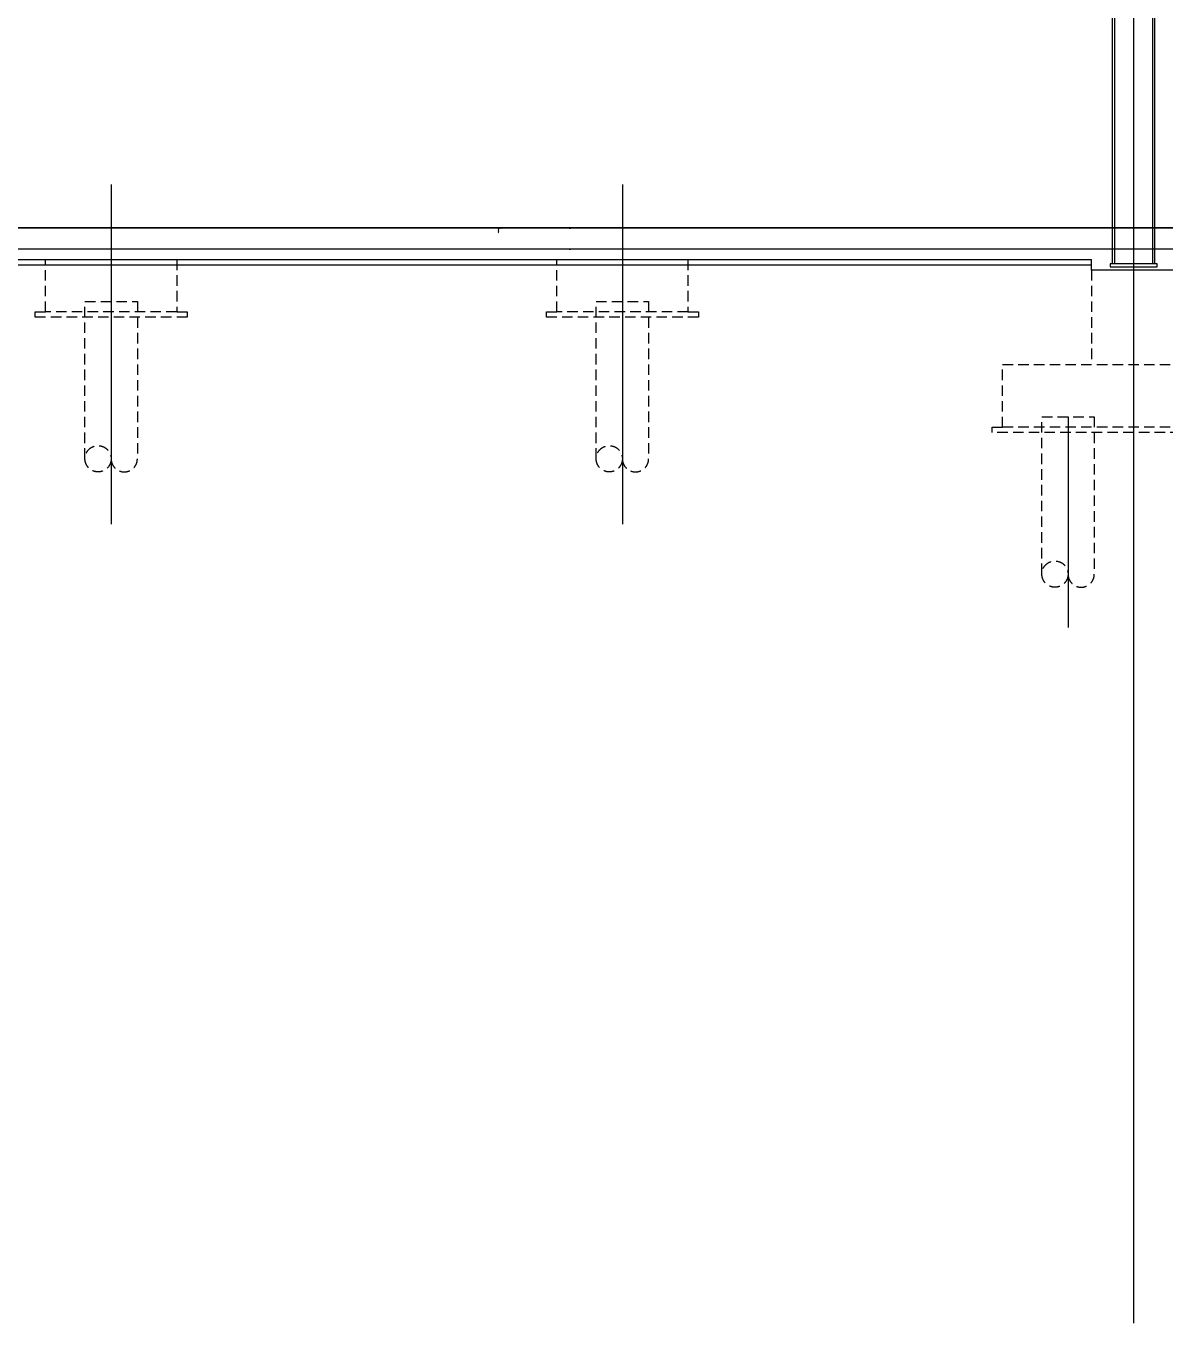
# Model space of a CAD drawing. Header units: millimetres. Extents: x 5349504 to 6791112, y -2212455 to -2153443.
# Drawn here: x 6329481 to 6340344, y -2208365 to -2195997 of the extents above; entities that cross this region are included whole.
import ezdxf

# ---------------------------------------------------------------- set-up
doc = ezdxf.new("R2010")
doc.units = ezdxf.units.MM
doc.header["$LTSCALE"] = 400
doc.linetypes.add('CEN', pattern=[62, 60, -1, 0, -1])
doc.linetypes.add('HIDDEN', pattern=[0.375, 0.25, -0.125])
doc.layers.get('DEFPOINTS').update_dxf_attribs({"color": 140})
for name, color, linetype in [('5ELEV', 5, 'Continuous'), ('CEN', 1, 'CEN'), ('CONC', 2, 'Continuous'), ('EQUIP', 8, 'Continuous'), ('GRND', 8, 'Continuous'), ('HID_UG', 5, 'HIDDEN')]:
    doc.layers.add(name, color=color, linetype=linetype)

# ---------------------------------------------------------------- blocks, each defined once
blk = doc.blocks.new('BL-EQ-SECT_1_20230313')
at = {"layer": 'EQUIP'}
h = blk.add_hatch(dxfattribs=at)
h.set_pattern_fill('ANSI31', color=256, scale=2, angle=7e-15)
edge = h.paths.add_edge_path()
edge.add_ellipse((35790, 3252), major_axis=(4.5, 0), ratio=1, start_angle=180, end_angle=270)
edge.add_line((35790, 3247), (35824, 3247))
edge.add_ellipse((35824, 3241), major_axis=(-6, 0), ratio=1, start_angle=180, end_angle=270, ccw=False)
edge.add_line((35830, 3241), (35830, 3208))
edge.add_ellipse((35834, 3208), major_axis=(4.5, 0), ratio=1, start_angle=180, end_angle=270)
edge.add_line((35834, 3203), (35836, 3203))
edge.add_line((35836, 3203), (35836, 3253))
edge.add_line((35836, 3253), (35786, 3253))
edge.add_line((35786, 3253), (35786, 3252))
edge = h.paths.add_edge_path()
edge.add_arc((35834, 3208), 4.5, 180, 270)
edge = h.paths.add_edge_path()
edge.add_line((35824, 3247), (35790, 3247))
edge = h.paths.add_edge_path()
edge.add_line((35786, 3252), (35786, 3253))
edge = h.paths.add_edge_path()
edge.add_arc((35790, 3252), 4.5, 180, 270)
edge = h.paths.add_edge_path()
edge.add_line((35836, 3253), (35786, 3253))
edge = h.paths.add_edge_path()
edge.add_arc((35824, 3241), 6, 0, 90)
edge = h.paths.add_edge_path()
edge.add_line((35836, 3203), (35836, 3253))
edge = h.paths.add_edge_path()
edge.add_line((35830, 3208), (35830, 3241))
at = {"layer": 'DEFPOINTS'}
blk.add_line((276, 3253), (107776, 3253), dxfattribs=at)
blk = doc.blocks.new('PHC500 EL')
at = {"layer": 'DEFPOINTS'}
blk.add_line((0, 100), (0, -1909), dxfattribs=at)
at = {"layer": 'HID_UG'}
blk.add_lwpolyline([(-250, -1400), (-250, 100), (250, 100), (250, -1400)], dxfattribs=at)
blk.add_circle((-125, -1400), 125, dxfattribs=at)
blk.add_arc((125, -1400), 125, 180, 0, dxfattribs=at)

msp = doc.modelspace()

# ---------------------------------------------------------------- linework, layer by layer
at = {"layer": 'CEN'}
for p, q in [((6340044, -2159975), (6340044, -2208365)), ((6396932, -2197924), (6234215, -2197924)), ((6369069, -2197924), (6234215, -2197924)), ((6343337, -2197924), (6234215, -2197924)), ((6342874, -2197924), (6234215, -2197924)), ((6359069, -2197924), (6234215, -2197924)), ((6343337, -2197924), (6234215, -2197924)), ((6342874, -2197924), (6234215, -2197924)), ((6339869, -2197924), (6234215, -2197924)), ((6396932, -2198124), (6234215, -2198124)), ((6369069, -2198124), (6234215, -2198124)), ((6343337, -2198124), (6234215, -2198124)), ((6342874, -2198124), (6234215, -2198124)), ((6359069, -2198124), (6234215, -2198124)), ((6343337, -2198124), (6234215, -2198124)), ((6342874, -2198124), (6234215, -2198124)), ((6339569, -2198124), (6234215, -2198124))]:
    msp.add_line(p, q, dxfattribs=at)

# ---------------------------------------------------------------- next in the draw order: block references
at = {"layer": 'GRND', "xscale": -1}
msp.add_blockref('BL-EQ-SECT_1_20230313', (6369820, -2201176), dxfattribs=at)

# ---------------------------------------------------------------- next in the draw order: linework, layer by layer
at = {"layer": '5ELEV'}
for points in [[(6340244, -2198264), (6339844, -2198264), (6339844, -2185558), (6340244, -2185558)], [(6340223, -2198264), (6339865, -2198264), (6339865, -2185558), (6340223, -2185558)], [(6339819, -2198294), (6340269, -2198294), (6340269, -2198264), (6339819, -2198264)]]:
    msp.add_lwpolyline(points, close=True, dxfattribs=at)
at = {"layer": 'CEN'}
for p, q in [((6330294, -2197507), (6330294, -2200746)), ((6335169, -2197507), (6335169, -2200746))]:
    msp.add_line(p, q, dxfattribs=at)
at = {"layer": 'CONC'}
msp.add_line((6342874, -2197924), (6319064, -2197924), dxfattribs=at)
for points in [[(6342874, -2197924), (6319064, -2197924)], [(6320944, -2198224), (6339644, -2198224)], [(6340444, -2198224), (6340444, -2198324), (6339644, -2198324), (6339644, -2198224)]]:
    msp.add_lwpolyline(points, dxfattribs=at)
at = {"layer": 'GRND'}
for points in [[(6320944, -2198224), (6339644, -2198224)], [(6320944, -2198274), (6339644, -2198274)]]:
    msp.add_lwpolyline(points, dxfattribs=at)
at = {"layer": 'HID_UG'}
for points in [[(6329669, -2198224), (6330919, -2198224), (6330919, -2198724), (6329669, -2198724)], [(6334544, -2198224), (6335794, -2198224), (6335794, -2198724), (6334544, -2198724)], [(6338794, -2199224), (6341294, -2199224), (6341294, -2199824), (6338794, -2199824)]]:
    msp.add_lwpolyline(points, close=True, dxfattribs=at)
for points in [[(6339644, -2198324), (6339644, -2199224)], [(6330919, -2198724), (6331019, -2198724), (6331019, -2198774), (6329569, -2198774), (6329569, -2198724), (6329669, -2198724)], [(6335794, -2198724), (6335894, -2198724), (6335894, -2198774), (6334444, -2198774), (6334444, -2198724), (6334544, -2198724)], [(6341294, -2199824), (6341394, -2199824), (6341394, -2199874), (6338694, -2199874), (6338694, -2199824), (6338794, -2199824)]]:
    msp.add_lwpolyline(points, dxfattribs=at)

# ---------------------------------------------------------------- next in the draw order: block references
for p in [(6330294, -2198724), (6335169, -2198724), (6339419, -2199824)]:
    msp.add_blockref('PHC500 EL', p, dxfattribs=at)

doc.saveas('drawing.dxf')
